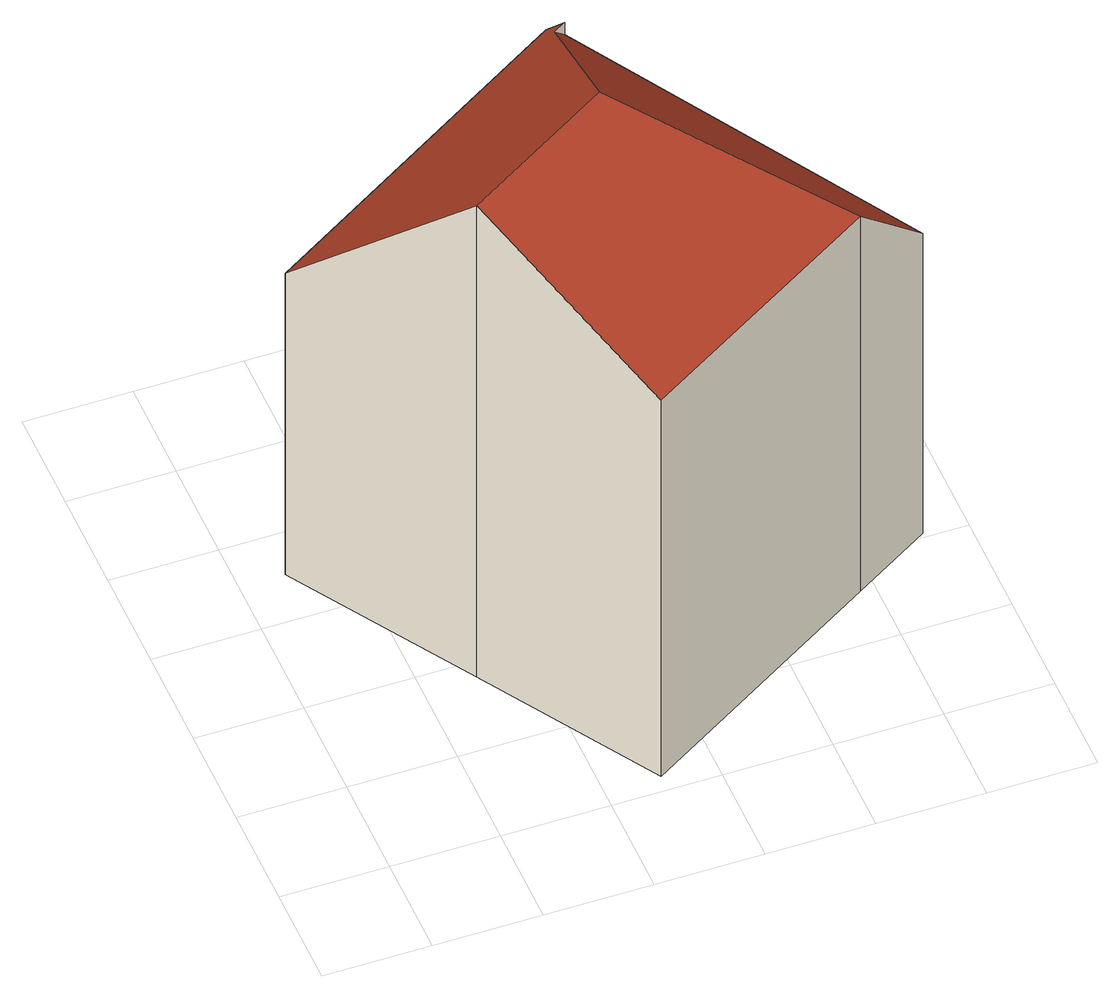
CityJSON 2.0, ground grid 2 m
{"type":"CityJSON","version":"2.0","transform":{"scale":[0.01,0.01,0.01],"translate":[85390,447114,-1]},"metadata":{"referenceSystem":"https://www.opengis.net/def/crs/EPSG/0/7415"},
"CityObjects":{
"building1":{"type":"Building","attributes":{"+building-function":"Detached","+building-max-height-allowed":12.5,"+building-monument-status":false,"+building-type":"Semi-detached","+building-volume":532.53,"+building-year-construction":1920,"+colours":{"social":0.6,"green":0.3,"energy":0.8,"utilities":0.5,"mobility":0.7},"+roof-area":142.3,"+roof-compactness":0.72,"+roof-elevation":0,"+roof-good-solar":true,"+roof-irradiance":850.4,"+roof-slope":38.5,"+roof-sun-hours":4.2},"geometry":[{"type":"Solid","lod":"2.2","boundaries":[[[[0,1,2,3,4,5,6]],[[7,3,2,8]],[[9,5,4,10]],[[11,0,6,12]],[[12,6,5,9]],[[8,2,1,13]],[[13,14,15]],[[14,13,1,0,11]],[[10,4,3,7]],[[14,11,12,9,16,15]],[[7,16,9,10]],[[16,7,8,13,15]]]],"semantics":{"surfaces":[{"type":"GroundSurface"},{"type":"WallSurface","on_footprint_edge":true},{"type":"WallSurface","on_footprint_edge":false},{"type":"RoofSurface","rf_azimuth":328.48,"rf_h_roof_50p":8.29,"rf_h_roof_70p":9.16,"rf_h_roof_max":11.08,"rf_h_roof_min":6.49,"rf_slope":45.47},{"type":"RoofSurface","rf_azimuth":147.78,"rf_h_roof_50p":9.78,"rf_h_roof_70p":10.25,"rf_h_roof_max":11.08,"rf_h_roof_min":8.73,"rf_slope":30.26},{"type":"RoofSurface","rf_azimuth":59.07,"rf_h_roof_50p":8.02,"rf_h_roof_70p":8.59,"rf_h_roof_max":10.36,"rf_h_roof_min":6.57,"rf_slope":46.53}],"values":[[0,1,1,1,1,1,2,1,1,3,4,5]]}}]}
},
"vertices":[
[702,1089,62],[723,1057,62],[1120,410,62],[974,321,62],[503,33,62],[297,364,62],[84,706,62],[974,321,962],[1120,410,782],[297,364,1194],[503,33,966],[702,1089,780],[84,706,785],[723,1057,791],[723,1057,820],[699,1041,821],[587,543,1192]
]}
